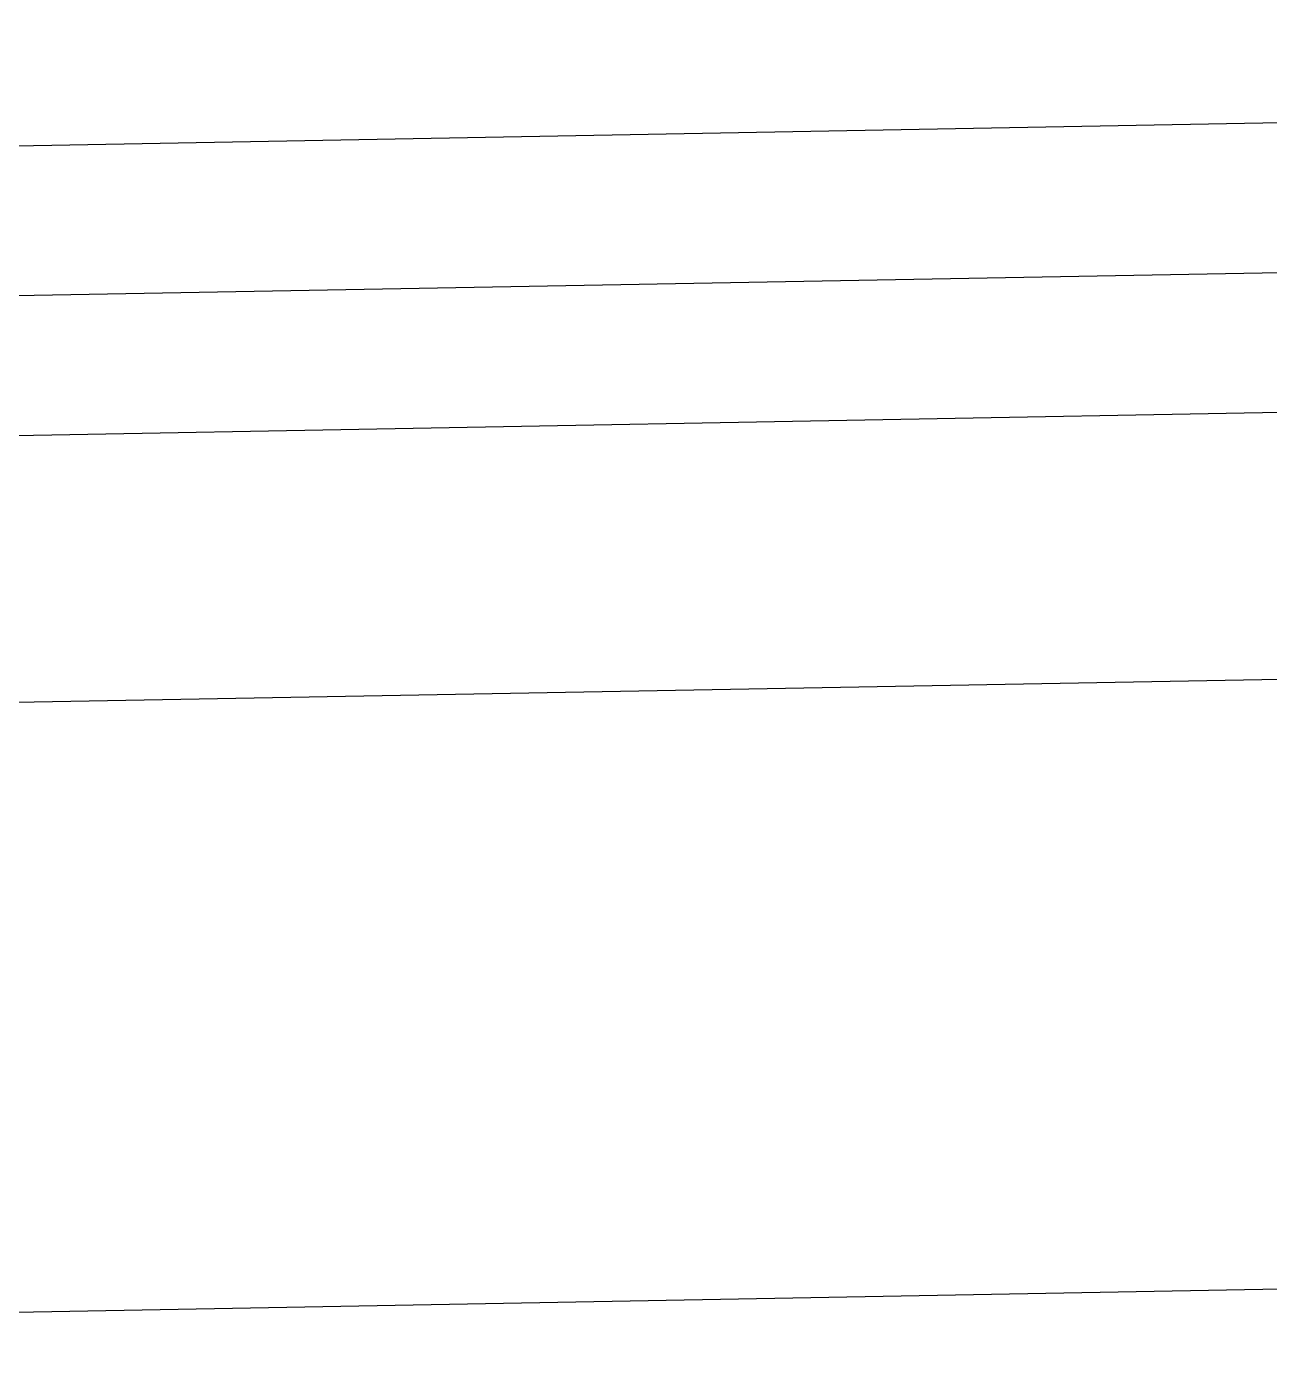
# Model space of a CAD drawing. Extents: x -30 to 1202, y 231 to 898.
# Drawn here: x 397.79 to 402.67, y 440.2 to 445.45 of the extents above; entities that cross this region are included whole.
import ezdxf

# ---------------------------------------------------------------- set-up
doc = ezdxf.new("R2010")
doc.units = 0
doc.header["$LTSCALE"] = 0.04
doc.layers.add('PISO', color=1, linetype='CONTINUOUS')

msp = doc.modelspace()

# ---------------------------------------------------------------- linework, layer by layer
at = {"layer": 'PISO'}
for p, q in [((423.3666, 445.4484), (381.8653, 444.6875)), ((423.689, 444.8642), (387.688, 444.2042)), ((423.6991, 444.3143), (387.688, 443.6541)), ((423.7183, 443.2645), (382.2761, 442.5047))]:
    msp.add_line(p, q, dxfattribs=at)
at = {"layer": 'PISO', "color": 1}
msp.add_line((423.7623, 440.8649), (387.688, 440.2035), dxfattribs=at)

doc.saveas('drawing.dxf')
